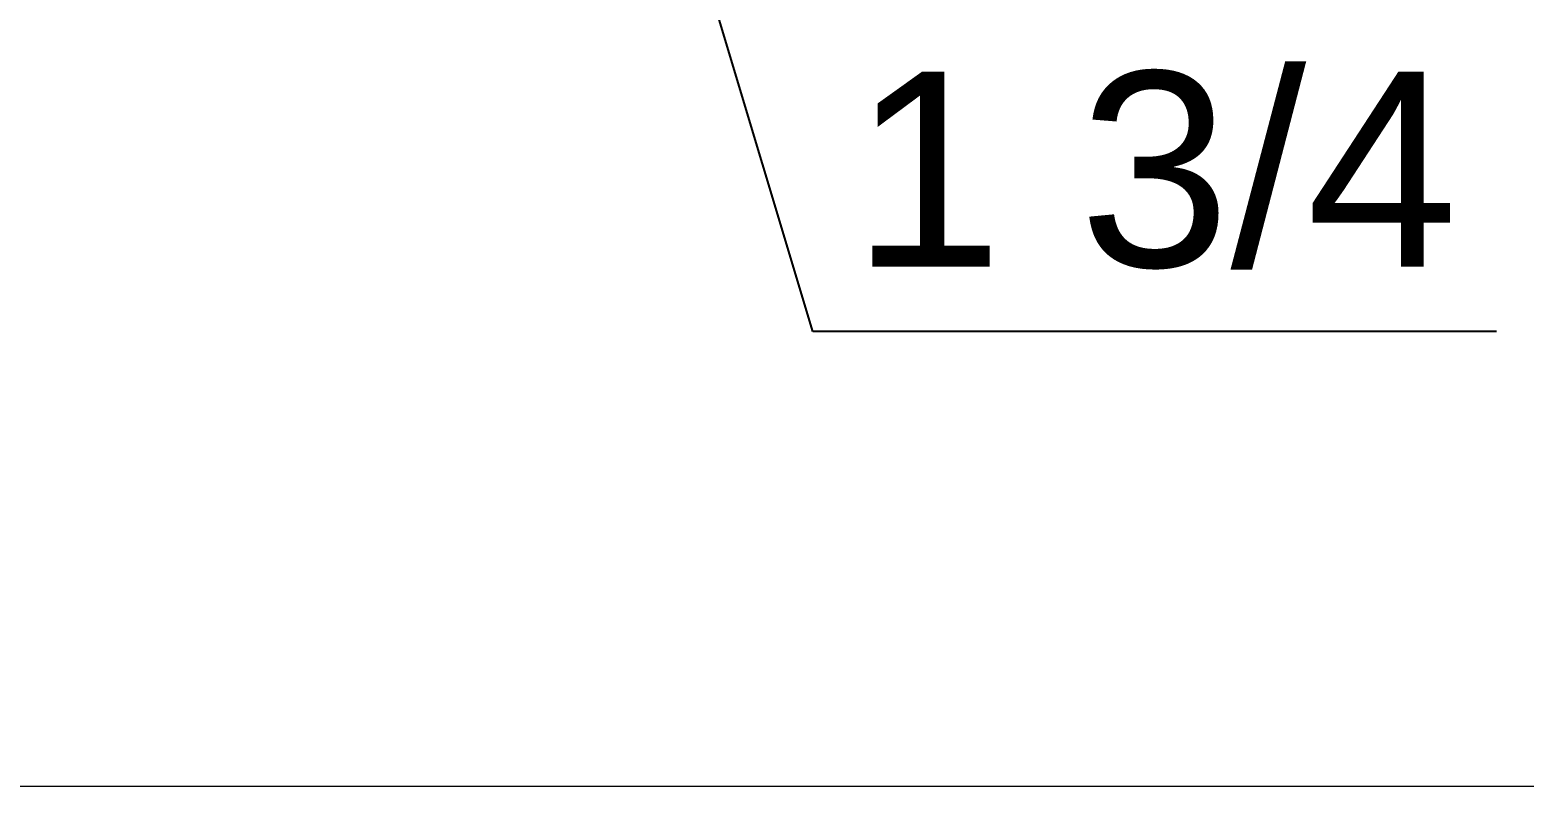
# Model space of a CAD drawing. Header units: inches. Extents: x -14 to 166, y -2 to 100.
# Drawn here: x 32.33 to 44.77, y 63.39 to 69.69 of the extents above; entities that cross this region are included whole.
import ezdxf

# ---------------------------------------------------------------- set-up
doc = ezdxf.new("R2010")
doc.units = ezdxf.units.IN
doc.layers.add('ZANO_R', color=7, linetype='Continuous', lineweight=0)
doc.layers.add('ZANO_W', color=1, linetype='Continuous', lineweight=0)
doc.styles.get("Standard").update_dxf_attribs({"font": 'arial.ttf'})
doc.dimstyles.new('amerykanie', dxfattribs={"dimtxt": 50, "dimasz": 50, "dimexe": 0.5, "dimexo": 0.5, "dimgap": 1, "dimtad": 1, "dimdec": 0, "dimzin": 0, "dimlunit": 5, "dimtxsty": 'Standard', "dimcen": 0.09, "dimclrd": 1, "dimclre": 1, "dimclrt": 1, "dimazin": 0, "dimtfac": 1, "dimtdec": 0, "dimtmove": 0, "dimatfit": 3, "dimfxl": 1, "dimtzin": 0, "dimarcsym": 1})

# ---------------------------------------------------------------- blocks, each defined once
blk = doc.blocks.new('*D366')
at = {"layer": 'ZANO_W', "color": 1, "lineweight": -2}
for p, q in [((36.827, 74.169), (36.827, 70.447)), ((38.599, 74.169), (38.599, 70.447)), ((35.827, 70.947), (34.827, 70.947)), ((36.827, 70.947), (38.599, 70.947)), ((38.845, 67.175), (37.713, 70.947)), ((39.599, 70.947), (40.599, 70.947)), ((44.537, 67.175), (38.845, 67.175))]:
    blk.add_line(p, q, dxfattribs=at)
at = {"layer": 'ZANO_W', "color": 1}
for points in [[(35.827, 70.78), (35.827, 71.114), (36.827, 70.947)], [(39.599, 71.114), (39.599, 70.78), (38.599, 70.947)]]:
    blk.add_solid(points, dxfattribs=at)
at = {"layer": 'ZANO_W', "color": 1, "insert": (41.691, 68.515), "char_height": 1.625, "attachment_point": 5}
blk.add_mtext('1 3/4', dxfattribs=at)

msp = doc.modelspace()

# ---------------------------------------------------------------- linework, layer by layer
at = {"layer": 'ZANO_R'}
for p, q in [((-13.60956, 63.38996), (165.73629, 63.38996)), ((-1.65688, 63.38996), (77.08327, 63.38996))]:
    msp.add_line(p, q, dxfattribs=at)

# ---------------------------------------------------------------- dimensions: what is measured, and where the dimension line sits
at = {"layer": 'ZANO_W'}
dim = msp.add_linear_dim(base=(38.599023, 70.946921), p1=(36.827369, 74.669485), p2=(38.599023, 74.669485), dimstyle='amerykanie', override={"dimtxt": 1.625, "dimasz": 1, "dimgap": 0.5, "dimdec": 4, "dimaunit": 1, "dimadec": 1, "dimtdec": 4, "dimtmove": 1, "dimfrac": 2}, dxfattribs=at)
dim.commit()
dim.dimension.update_dxf_attribs({"geometry": '*D366', "text_midpoint": (39.344886, 68.515389)})

doc.saveas('drawing.dxf')
